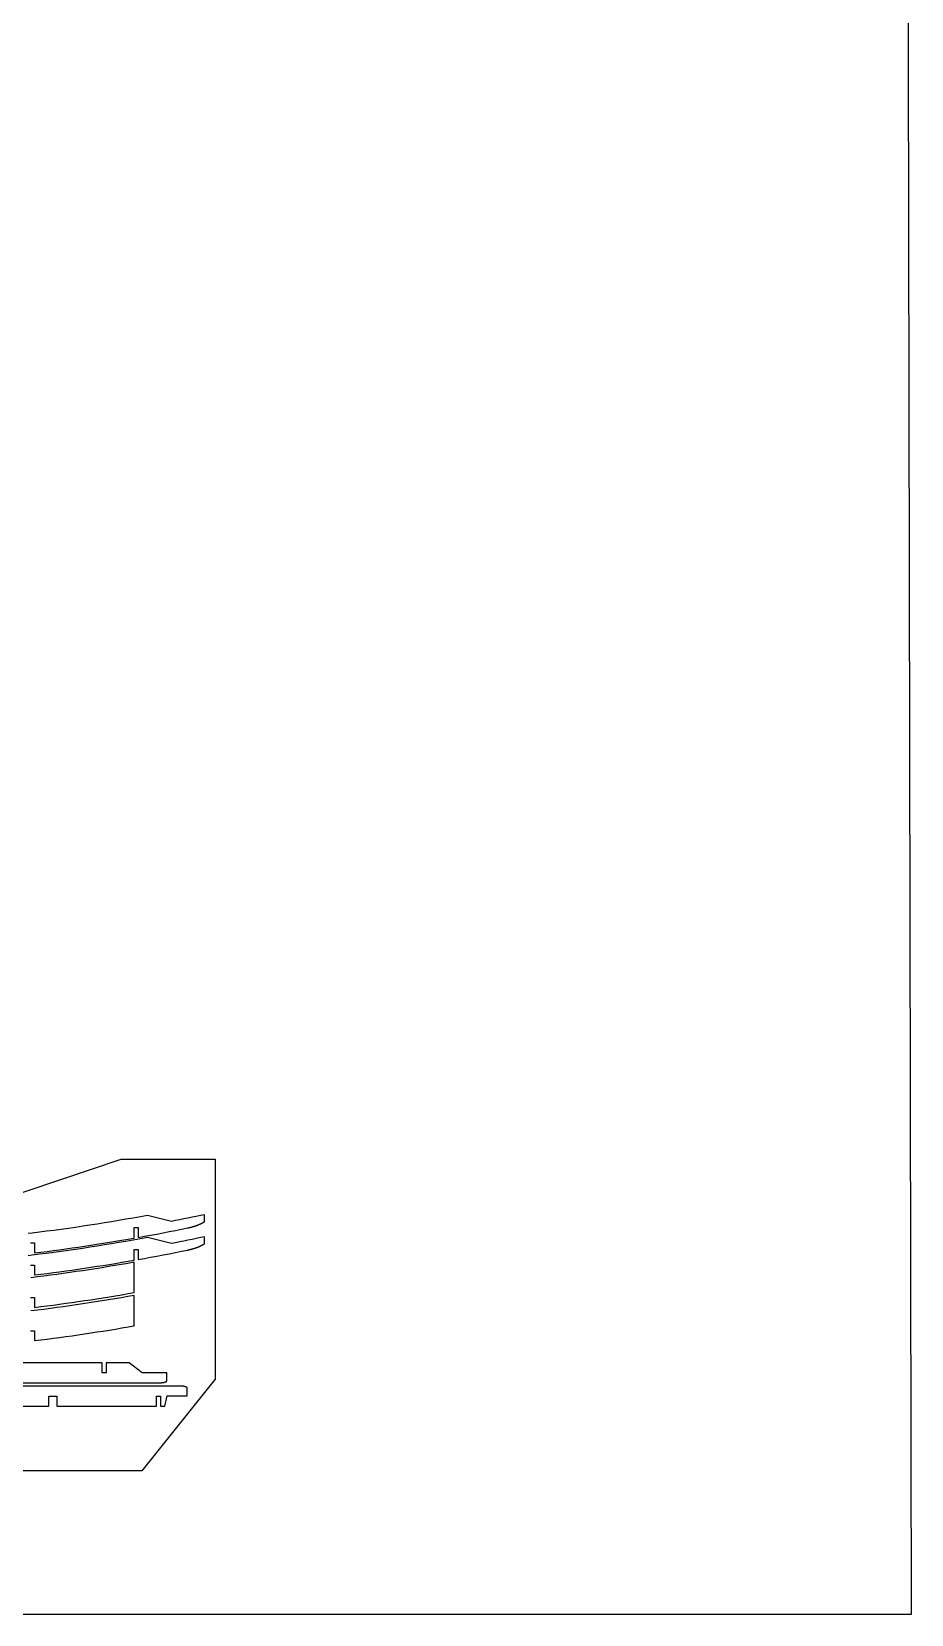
# Model space of a CAD drawing. Header units: inches. Extents: x -955 to -701, y -2062 to -1714.
# Drawn here: x -789.6 to -701.4, y -2061.6 to -1902.8 of the extents above; entities that cross this region are included whole.
import ezdxf

# ---------------------------------------------------------------- set-up
doc = ezdxf.new("R2010")
doc.units = ezdxf.units.IN
doc.header["$LTSCALE"] = 0.1
doc.header["$MEASUREMENT"] = 0
doc.layers.add('pic', color=1, linetype='Continuous')

msp = doc.modelspace()

# ---------------------------------------------------------------- linework, layer by layer
at = {"color": 7, "linetype": 'Continuous', "lineweight": 25}
for points in [[(-789.73417, -2024.36456), (-789.33417, -2024.36456), (-789.33417, -2025.36456, 0.012967589), (-779.33417, -2023.87734), (-779.33417, -2022.80677), (-778.93417, -2022.80677), (-778.93417, -2023.80677, 0.006482829), (-773.96895, -2022.85895), (-773.94114, -2022.8532), (-773.91335, -2022.84734), (-773.88559, -2022.84135), (-773.85785, -2022.83525), (-773.83014, -2022.82902), (-773.80246, -2022.82268), (-773.7748, -2022.81621), (-773.74717, -2022.80962), (-773.71958, -2022.80291), (-773.69201, -2022.79608), (-773.66447, -2022.78912), (-773.63697, -2022.78205), (-773.6095, -2022.77485), (-773.58206, -2022.76753), (-773.57522, -2022.76569), (-773.56843, -2022.76385), (-773.55484, -2022.76015), (-773.52766, -2022.75266), (-773.5005, -2022.74505), (-773.47335, -2022.73733), (-773.44622, -2022.7295), (-773.41911, -2022.72154), (-773.39201, -2022.71346), (-773.36494, -2022.70525), (-773.3379, -2022.69692), (-773.31089, -2022.68846), (-773.28391, -2022.67988), (-773.25696, -2022.67116), (-773.2435, -2022.66675), (-773.23005, -2022.6623), (-773.21661, -2022.65783), (-773.20318, -2022.65332), (-773.18976, -2022.64877), (-773.17635, -2022.64419), (-773.16295, -2022.63958), (-773.14956, -2022.63493), (-773.13619, -2022.63024), (-773.12282, -2022.62552), (-773.10947, -2022.62077), (-773.09613, -2022.61598), (-773.08281, -2022.61115), (-773.06949, -2022.60628), (-773.0562, -2022.60138), (-773.04291, -2022.59645), (-773.02964, -2022.59147), (-773.01638, -2022.58646), (-773.00314, -2022.58141), (-772.98992, -2022.57632), (-772.97671, -2022.5712), (-772.96351, -2022.56603), (-772.95033, -2022.56083), (-772.93717, -2022.55559), (-772.92403, -2022.55031), (-772.9109, -2022.54499), (-772.89779, -2022.53963), (-772.8847, -2022.53424), (-772.87162, -2022.5288), (-772.85856, -2022.52332), (-772.84553, -2022.5178), (-772.83251, -2022.51224), (-772.81951, -2022.50664), (-772.80653, -2022.501), (-772.79357, -2022.49532), (-772.78063, -2022.4896), (-772.76771, -2022.48383), (-772.75481, -2022.47802), (-772.74194, -2022.47218), (-772.72908, -2022.46628), (-772.71625, -2022.46035), (-772.70344, -2022.45437), (-772.69065, -2022.44835), (-772.67788, -2022.44229), (-772.66514, -2022.43618), (-772.65242, -2022.43003), (-772.63973, -2022.42383), (-772.62706, -2022.41759), (-772.61441, -2022.41131), (-772.60179, -2022.40498), (-772.58919, -2022.3986), (-772.57662, -2022.39218), (-772.56407, -2022.38572), (-772.55155, -2022.3792), (-772.53906, -2022.37265), (-772.52659, -2022.36604), (-772.51415, -2022.35939), (-772.50174, -2022.3527), (-772.48936, -2022.34595), (-772.477, -2022.33916), (-772.46467, -2022.33233), (-772.45237, -2022.32544), (-772.4401, -2022.31851), (-772.42786, -2022.31153), (-772.41565, -2022.3045), (-772.40346, -2022.29742), (-772.39131, -2022.29029), (-772.37919, -2022.28311), (-772.3671, -2022.27589), (-772.35504, -2022.26861), (-772.34301, -2022.26129), (-772.33101, -2022.25391), (-772.31905, -2022.24649), (-772.30711, -2022.23901), (-772.29521, -2022.23149), (-772.28335, -2022.22391), (-772.28335, -2021.52716, -0.004345121), (-775.60311, -2022.20602), (-778.0014, -2021.60549, -0.0151774), (-789.57698, -2023.37936), (-789.97288, -2023.42736, -0.012883211)], [(-789.73417, -2026.58038), (-789.33417, -2026.58038), (-789.33417, -2027.58038, 0.012967589), (-779.33417, -2026.09316), (-779.33417, -2025.02259), (-778.93417, -2025.02259), (-778.93417, -2026.02259, 0.006482829), (-773.96895, -2025.07477), (-773.94114, -2025.06903), (-773.91335, -2025.06316), (-773.88559, -2025.05718), (-773.85785, -2025.05107), (-773.83014, -2025.04484), (-773.80246, -2025.0385), (-773.7748, -2025.03203), (-773.74717, -2025.02544), (-773.71958, -2025.01873), (-773.69201, -2025.0119), (-773.66447, -2025.00495), (-773.63697, -2024.99787), (-773.6095, -2024.99067), (-773.58206, -2024.98336), (-773.57522, -2024.98151), (-773.56843, -2024.97967), (-773.55484, -2024.97597), (-773.52766, -2024.96848), (-773.5005, -2024.96088), (-773.47335, -2024.95316), (-773.44622, -2024.94532), (-773.41911, -2024.93736), (-773.39201, -2024.92928), (-773.36494, -2024.92107), (-773.3379, -2024.91274), (-773.31089, -2024.90428), (-773.28391, -2024.8957), (-773.25696, -2024.88698), (-773.2435, -2024.88257), (-773.23005, -2024.87813), (-773.21661, -2024.87365), (-773.20318, -2024.86914), (-773.18976, -2024.86459), (-773.17635, -2024.86001), (-773.16295, -2024.8554), (-773.14956, -2024.85075), (-773.13619, -2024.84606), (-773.12282, -2024.84135), (-773.10947, -2024.83659), (-773.09613, -2024.8318), (-773.08281, -2024.82697), (-773.06949, -2024.82211), (-773.0562, -2024.81721), (-773.04291, -2024.81227), (-773.02964, -2024.80729), (-773.01638, -2024.80228), (-773.00314, -2024.79723), (-772.98992, -2024.79214), (-772.97671, -2024.78702), (-772.96351, -2024.78186), (-772.95033, -2024.77665), (-772.93717, -2024.77141), (-772.92403, -2024.76613), (-772.9109, -2024.76081), (-772.89779, -2024.75546), (-772.8847, -2024.75006), (-772.87162, -2024.74462), (-772.85856, -2024.73914), (-772.84553, -2024.73362), (-772.83251, -2024.72807), (-772.81951, -2024.72247), (-772.80653, -2024.71682), (-772.79357, -2024.71114), (-772.78063, -2024.70542), (-772.76771, -2024.69965), (-772.75481, -2024.69385), (-772.74194, -2024.688), (-772.72908, -2024.6821), (-772.71625, -2024.67617), (-772.70344, -2024.67019), (-772.69065, -2024.66417), (-772.67788, -2024.65811), (-772.66514, -2024.652), (-772.65242, -2024.64585), (-772.63973, -2024.63965), (-772.62706, -2024.63341), (-772.61441, -2024.62713), (-772.60179, -2024.6208), (-772.58919, -2024.61442), (-772.57662, -2024.608), (-772.56407, -2024.60154), (-772.55155, -2024.59503), (-772.53906, -2024.58847), (-772.52659, -2024.58187), (-772.51415, -2024.57522), (-772.50174, -2024.56852), (-772.48936, -2024.56178), (-772.477, -2024.55499), (-772.46467, -2024.54815), (-772.45237, -2024.54126), (-772.4401, -2024.53433), (-772.42786, -2024.52735), (-772.41565, -2024.52032), (-772.40346, -2024.51324), (-772.39131, -2024.50611), (-772.37919, -2024.49894), (-772.3671, -2024.49171), (-772.35504, -2024.48444), (-772.34301, -2024.47711), (-772.33101, -2024.46974), (-772.31905, -2024.46231), (-772.30711, -2024.45484), (-772.29521, -2024.44731), (-772.28335, -2024.43973), (-772.28335, -2023.74298, -0.004345121), (-775.60311, -2024.42184), (-778.0014, -2023.82131, -0.0151774), (-789.57698, -2025.59518), (-789.97288, -2025.64318, -0.012883211)], [(-789.73417, -2029.83353), (-789.33417, -2029.83353), (-789.33417, -2030.83353, 0.012967589), (-779.33417, -2029.34631), (-779.33417, -2026.29981, -0.013653), (-789.69839, -2027.85572)], [(-789.73417, -2033.17205), (-789.33417, -2033.17205), (-789.33417, -2034.17205, 0.012967589), (-779.33417, -2032.68483), (-779.33417, -2029.63833, -0.013653), (-789.69839, -2031.19424)]]:
    msp.add_lwpolyline(points, format="xyb", dxfattribs=at)
for points in [[(-829.92868, -2038.39101), (-776.60071, -2038.39101), (-776.59636, -2038.391), (-776.59202, -2038.39097), (-776.58767, -2038.39093), (-776.58333, -2038.39086), (-776.57898, -2038.39078), (-776.57464, -2038.39069), (-776.57029, -2038.39057), (-776.56594, -2038.39044), (-776.56159, -2038.39029), (-776.55724, -2038.39012), (-776.5529, -2038.38994), (-776.54855, -2038.38973), (-776.5442, -2038.38951), (-776.53985, -2038.38927), (-776.53549, -2038.38902), (-776.53114, -2038.38875), (-776.52679, -2038.38845), (-776.52244, -2038.38815), (-776.5181, -2038.38782), (-776.51375, -2038.38748), (-776.5094, -2038.38711), (-776.50505, -2038.38674), (-776.50071, -2038.38634), (-776.49636, -2038.38593), (-776.49202, -2038.38549), (-776.48767, -2038.38505), (-776.48333, -2038.38458), (-776.47899, -2038.3841), (-776.47465, -2038.38359), (-776.47031, -2038.38308), (-776.46598, -2038.38254), (-776.46165, -2038.38199), (-776.45731, -2038.38142), (-776.45298, -2038.38083), (-776.44866, -2038.38022), (-776.44433, -2038.3796), (-776.44001, -2038.37896), (-776.43569, -2038.3783), (-776.43137, -2038.37762), (-776.42706, -2038.37693), (-776.42274, -2038.37622), (-776.41844, -2038.37549), (-776.41413, -2038.37475), (-776.40983, -2038.37399), (-776.40553, -2038.37321), (-776.40123, -2038.37241), (-776.39694, -2038.3716), (-776.39265, -2038.37076), (-776.38836, -2038.36992), (-776.38408, -2038.36905), (-776.37981, -2038.36817), (-776.37553, -2038.36727), (-776.37126, -2038.36635), (-776.367, -2038.36541), (-776.36274, -2038.36446), (-776.35848, -2038.36349), (-776.35423, -2038.3625), (-776.34998, -2038.3615), (-776.34574, -2038.36048), (-776.3415, -2038.35944), (-776.33727, -2038.35839), (-776.33305, -2038.35731), (-776.32882, -2038.35622), (-776.32461, -2038.35512), (-776.3204, -2038.35399), (-776.31619, -2038.35285), (-776.31199, -2038.35169), (-776.3078, -2038.35052), (-776.30361, -2038.34932), (-776.29943, -2038.34811), (-776.29525, -2038.34689), (-776.29108, -2038.34564), (-776.28692, -2038.34438), (-776.28277, -2038.3431), (-776.27862, -2038.34181), (-776.27447, -2038.3405), (-776.27034, -2038.33917), (-776.26621, -2038.33782), (-776.26208, -2038.33646), (-776.25797, -2038.33508), (-776.25386, -2038.33368), (-776.25181, -2038.33298), (-776.24975, -2038.33226), (-776.24561, -2038.33082), (-776.24148, -2038.32935), (-776.23736, -2038.32787), (-776.23324, -2038.32638), (-776.22913, -2038.32486), (-776.22502, -2038.32333), (-776.22092, -2038.32177), (-776.21683, -2038.32021), (-776.21274, -2038.31862), (-776.20866, -2038.31702), (-776.20458, -2038.31539), (-776.20051, -2038.31376), (-776.19645, -2038.3121), (-776.19239, -2038.31043), (-776.18834, -2038.30874), (-776.1843, -2038.30703), (-776.18027, -2038.3053), (-776.17624, -2038.30356), (-776.17222, -2038.3018), (-776.1682, -2038.30003), (-776.1642, -2038.29823), (-776.1602, -2038.29642), (-776.15621, -2038.29459), (-776.15223, -2038.29275), (-776.14825, -2038.29089), (-776.14429, -2038.28901), (-776.14033, -2038.28711), (-776.13638, -2038.2852), (-776.13244, -2038.28327), (-776.12851, -2038.28133), (-776.12458, -2038.27937), (-776.12067, -2038.27739), (-776.11676, -2038.27539), (-776.11286, -2038.27338), (-776.10897, -2038.27135), (-776.1051, -2038.26931), (-776.10123, -2038.26725), (-776.09737, -2038.26517), (-776.09352, -2038.26307), (-776.08967, -2038.26096), (-776.08584, -2038.25884), (-776.08202, -2038.25669), (-776.07821, -2038.25453), (-776.07441, -2038.25236), (-776.07178, -2038.25084), (-776.07178, -2037.41103), (-778.54652, -2037.41103), (-779.8588, -2036.39101), (-782.16609, -2036.39101), (-782.16609, -2037.39101), (-782.5661, -2037.39101), (-782.5661, -2036.39101), (-792.55609, -2036.39101)], [(-797.71961, -2040.74218), (-787.90537, -2040.74218), (-787.90537, -2039.74218), (-787.10537, -2039.74218), (-787.10537, -2040.74218), (-777.10537, -2040.74218), (-777.10537, -2039.74218), (-776.70537, -2039.74218), (-776.70537, -2040.74218), (-776.26277, -2040.74218), (-776.01887, -2039.72188), (-774.01887, -2039.72188), (-774.01887, -2038.89959), (-774.0227, -2038.89717), (-774.02654, -2038.89477), (-774.0304, -2038.89238), (-774.03426, -2038.89002), (-774.03814, -2038.88767), (-774.04204, -2038.88534), (-774.04594, -2038.88302), (-774.04986, -2038.88073), (-774.05379, -2038.87845), (-774.05773, -2038.87619), (-774.06168, -2038.87395), (-774.06565, -2038.87172), (-774.06962, -2038.86952), (-774.07361, -2038.86733), (-774.07761, -2038.86516), (-774.08162, -2038.86301), (-774.08564, -2038.86087), (-774.08967, -2038.85876), (-774.09371, -2038.85666), (-774.09776, -2038.85458), (-774.10182, -2038.85252), (-774.10589, -2038.85048), (-774.10998, -2038.84845), (-774.11407, -2038.84645), (-774.11817, -2038.84446), (-774.12228, -2038.84249), (-774.1264, -2038.84054), (-774.13053, -2038.83861), (-774.13467, -2038.83669), (-774.13882, -2038.8348), (-774.14298, -2038.83292), (-774.14714, -2038.83106), (-774.15132, -2038.82922), (-774.1555, -2038.8274), (-774.15969, -2038.8256), (-774.16389, -2038.82382), (-774.1681, -2038.82205), (-774.17231, -2038.82031), (-774.17654, -2038.81858), (-774.18077, -2038.81687), (-774.18501, -2038.81518), (-774.18926, -2038.81351), (-774.19351, -2038.81186), (-774.19777, -2038.81023), (-774.20204, -2038.80862), (-774.20631, -2038.80702), (-774.21059, -2038.80545), (-774.21488, -2038.80389), (-774.21918, -2038.80236), (-774.22348, -2038.80084), (-774.22778, -2038.79934), (-774.2321, -2038.79786), (-774.23642, -2038.7964), (-774.24074, -2038.79496), (-774.24507, -2038.79354), (-774.24941, -2038.79214), (-774.25375, -2038.79076), (-774.25809, -2038.7894), (-774.26244, -2038.78805), (-774.2668, -2038.78673), (-774.27116, -2038.78543), (-774.27553, -2038.78414), (-774.2799, -2038.78288), (-774.28427, -2038.78163), (-774.28865, -2038.78041), (-774.29304, -2038.7792), (-774.29742, -2038.77802), (-774.30182, -2038.77685), (-774.30621, -2038.77571), (-774.31061, -2038.77458), (-774.31501, -2038.77347), (-774.31942, -2038.77239), (-774.32382, -2038.77132), (-774.32824, -2038.77027), (-774.33265, -2038.76925), (-774.33707, -2038.76824), (-774.34153, -2038.76725), (-774.34599, -2038.76627), (-774.35046, -2038.76532), (-774.35493, -2038.76438), (-774.35941, -2038.76346), (-774.3639, -2038.76257), (-774.36838, -2038.76169), (-774.37287, -2038.76083), (-774.37737, -2038.75999), (-774.38187, -2038.75917), (-774.38638, -2038.75837), (-774.39089, -2038.75759), (-774.3954, -2038.75683), (-774.39992, -2038.75609), (-774.40444, -2038.75536), (-774.40896, -2038.75466), (-774.41349, -2038.75397), (-774.41802, -2038.75331), (-774.42255, -2038.75266), (-774.42709, -2038.75204), (-774.43163, -2038.75143), (-774.43617, -2038.75084), (-774.44072, -2038.75027), (-774.44526, -2038.74973), (-774.44981, -2038.7492), (-774.45437, -2038.74869), (-774.45892, -2038.7482), (-774.46348, -2038.74772), (-774.46803, -2038.74727), (-774.47259, -2038.74684), (-774.47716, -2038.74642), (-774.48172, -2038.74603), (-774.48628, -2038.74565), (-774.49085, -2038.7453), (-774.49542, -2038.74496), (-774.49999, -2038.74464), (-774.50455, -2038.74435), (-774.50912, -2038.74407), (-774.51369, -2038.74381), (-774.51827, -2038.74357), (-774.52284, -2038.74335), (-774.52741, -2038.74315), (-774.53198, -2038.74296), (-774.53655, -2038.7428), (-774.54112, -2038.74266), (-774.54569, -2038.74253), (-774.55027, -2038.74242), (-774.55484, -2038.74234), (-774.55941, -2038.74227), (-774.56397, -2038.74222), (-774.56854, -2038.74219), (-774.57311, -2038.74218), (-821.26613, -2038.74218)]]:
    msp.add_lwpolyline(points, dxfattribs=at)
at = {"layer": 'pic', "color": 1}
for p, q in [((-801.10144, -2022.81852), (-780.64671, -2015.96615)), ((-780.64671, -2015.96615), (-771.2059, -2015.96615)), ((-771.2059, -2015.96615), (-771.2059, -2038.03552)), ((-771.2059, -2038.03552), (-778.56241, -2047.22954))]:
    msp.add_line(p, q, dxfattribs=at)
at = {"layer": 'pic'}
msp.add_lwpolyline([(-954.62768, -1713.70816), (-702.05776, -1713.70816), (-701.35853, -2061.64958), (-953.92845, -2061.64958)], close=True, dxfattribs=at)
at = {"layer": 'pic', "color": 1}
msp.add_lwpolyline([(-778.56241, -2047.22954), (-905.6606, -2047.22954), (-905.6606, -2011.954), (-865.43209, -2011.954)], dxfattribs=at)

doc.saveas('drawing.dxf')
